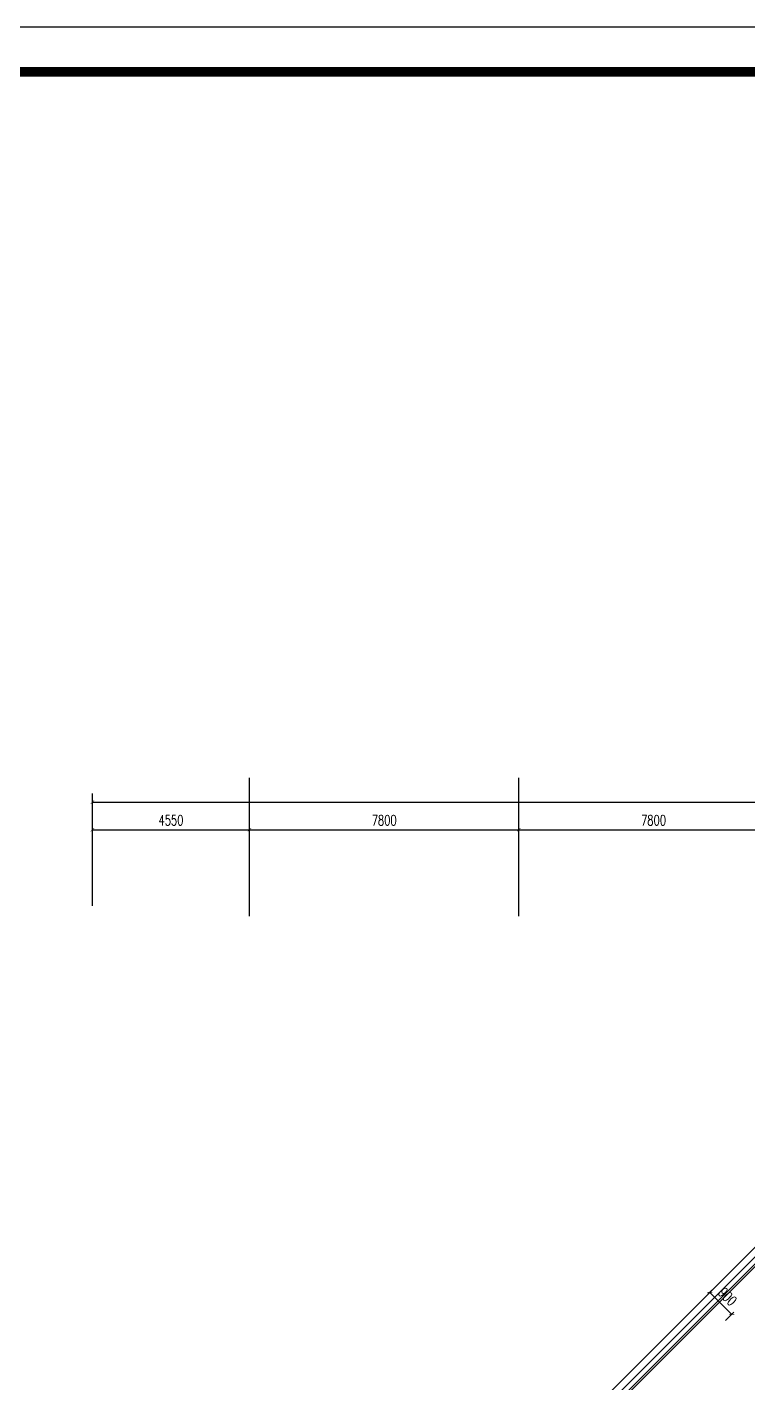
# Model space of a CAD drawing. Header units: millimetres. Extents: x 2680932 to 6187768, y 127588 to 383208.
# Drawn here: x 2725296 to 2746169, y 199823 to 239089 of the extents above; entities that cross this region are included whole.
import ezdxf

# ---------------------------------------------------------------- set-up
doc = ezdxf.new("R2010")
doc.units = ezdxf.units.MM
doc.header["$LTSCALE"] = 20
for name, color, linetype in [('AXIS', 3, 'Continuous'), ('LAYER1', 6, 'Continuous'), ('PUB_DIM', 3, 'Continuous'), ('标注', 6, 'Continuous'), ('装饰一', 201, 'Continuous'), ('阳台栏杆', 149, 'Continuous')]:
    doc.layers.add(name, color=color, linetype=linetype)
doc.styles.add('_TCH_DIM_T3', font='SIMPLEX', dxfattribs={"width": 0.705882, "bigfont": 'GBCBIG'})
doc.dimstyles.new('_TCH_ARCH&&100', dxfattribs={"dimtxt": 297.5, "dimasz": 100, "dimexe": 250, "dimexo": 300, "dimgap": 126.25, "dimtad": 1, "dimdec": 0, "dimzin": 0, "dimdsep": 46, "dimtxsty": '_TCH_DIM_T3', "dimblk": 'ARCHTICK', "dimcen": 0.09, "dimclrt": 7, "dimazin": 2, "dimtfac": 1, "dimtdec": 0, "dimtix": 1, "dimtmove": 2, "dimatfit": 3, "dimfxl": 1, "dimtolj": 1, "dimtzin": 0, "dimarcsym": 0})

# ---------------------------------------------------------------- blocks, each defined once
blk = doc.blocks.new('234554321')
at = {"layer": 'LAYER1', "color": 5}
blk.add_lwpolyline([(2236643.3, 12584.1), (2274744.2, 12584.1), (2274744.2, 38851.1), (2236643.3, 38851.1)], close=True, dxfattribs=at)
at = {"layer": 'LAYER1', "color": 8, "const_width": 66.6}
blk.add_lwpolyline([(2274439.8, 12888.6), (2274439.8, 38546.6), (2237780.7, 38546.6), (2237780.7, 12888.6)], close=True, dxfattribs=at)
blk = doc.blocks.new('_ArchTick')
at = {"color": 0, "linetype": 'ByBlock', "lineweight": -3, "const_width": 0.15}
blk.add_lwpolyline([(-0.5, -0.5), (0.5, 0.5)], dxfattribs=at)
blk = doc.blocks.new('*D207')
at = {"layer": 'Defpoints', "color": 0, "lineweight": -3, "transparency": 16777216}
for p in [(2745341, 202719), (2745977, 202083), (2745702, 201808)]:
    blk.add_point(p, dxfattribs=at)
at = {"layer": 'PUB_DIM', "color": 0, "lineweight": -2, "transparency": 16777216}
for p, q in [((2745128, 202507), (2744889, 202268)), ((2745066, 202444), (2745702, 201808)), ((2745765, 201871), (2745525, 201631))]:
    blk.add_line(p, q, dxfattribs=at)
at = {"layer": 'PUB_DIM', "color": 0, "lineweight": -2, "transparency": 16777216, "xscale": 100, "yscale": 100, "zscale": 100}
for p, rotation in [((2745066, 202444), 134.999999999696), ((2745702, 201808), 314.9999999996961)]:
    blk.add_blockref('_ArchTick', p, dxfattribs=dict(at, rotation=rotation))
at = {"layer": 'PUB_DIM', "color": 7, "transparency": 16777216, "insert": (2745579, 202321), "char_height": 297.5, "attachment_point": 5, "rotation": 315, "style": '_TCH_DIM_T3'}
blk.add_mtext('\\A1;900', dxfattribs=at)
blk = doc.blocks.new('*D221')
at = {"layer": 'AXIS', "color": 0, "lineweight": -2, "transparency": 16777216}
for p, q in [((2727187, 213643), (2727187, 216093)), ((2731737, 213643), (2731737, 216093)), ((2727187, 215843), (2731737, 215843))]:
    blk.add_line(p, q, dxfattribs=at)
at = {"layer": 'Defpoints', "color": 0, "lineweight": -3, "transparency": 16777216}
for p in [(2731737, 215843), (2727187, 213343), (2731737, 213343)]:
    blk.add_point(p, dxfattribs=at)
at = {"layer": 'AXIS', "color": 0, "lineweight": -2, "transparency": 16777216, "xscale": 100, "yscale": 100, "zscale": 100, "rotation": 180}
blk.add_blockref('_ArchTick', (2727187, 215843), dxfattribs=at)
at = {"layer": 'AXIS', "color": 0, "lineweight": -2, "transparency": 16777216, "xscale": 100, "yscale": 100, "zscale": 100}
blk.add_blockref('_ArchTick', (2731737, 215843), dxfattribs=at)
at = {"layer": 'AXIS', "color": 7, "transparency": 16777216, "insert": (2729462, 216118), "char_height": 297.5, "attachment_point": 5, "style": '_TCH_DIM_T3'}
blk.add_mtext('\\A1;4550', dxfattribs=at)
blk = doc.blocks.new('*D222')
at = {"layer": 'AXIS', "color": 0, "lineweight": -2, "transparency": 16777216}
for p, q in [((2731737, 213643), (2731737, 216093)), ((2739537, 213643), (2739537, 216093)), ((2731737, 215843), (2739537, 215843))]:
    blk.add_line(p, q, dxfattribs=at)
at = {"layer": 'Defpoints', "color": 0, "lineweight": -3, "transparency": 16777216}
for p in [(2739537, 215843), (2731737, 213343), (2739537, 213343)]:
    blk.add_point(p, dxfattribs=at)
at = {"layer": 'AXIS', "color": 0, "lineweight": -2, "transparency": 16777216, "xscale": 100, "yscale": 100, "zscale": 100, "rotation": 180}
blk.add_blockref('_ArchTick', (2731737, 215843), dxfattribs=at)
at = {"layer": 'AXIS', "color": 0, "lineweight": -2, "transparency": 16777216, "xscale": 100, "yscale": 100, "zscale": 100}
blk.add_blockref('_ArchTick', (2739537, 215843), dxfattribs=at)
at = {"layer": 'AXIS', "color": 7, "transparency": 16777216, "insert": (2735637, 216118), "char_height": 297.5, "attachment_point": 5, "style": '_TCH_DIM_T3'}
blk.add_mtext('\\A1;7800', dxfattribs=at)
blk = doc.blocks.new('*D223')
at = {"layer": 'AXIS', "color": 0, "lineweight": -2, "transparency": 16777216}
for p, q in [((2739537, 213643), (2739537, 216093)), ((2747337, 213643), (2747337, 216093)), ((2739537, 215843), (2747337, 215843))]:
    blk.add_line(p, q, dxfattribs=at)
at = {"layer": 'Defpoints', "color": 0, "lineweight": -3, "transparency": 16777216}
for p in [(2747337, 215843), (2739537, 213343), (2747337, 213343)]:
    blk.add_point(p, dxfattribs=at)
at = {"layer": 'AXIS', "color": 0, "lineweight": -2, "transparency": 16777216, "xscale": 100, "yscale": 100, "zscale": 100, "rotation": 180}
blk.add_blockref('_ArchTick', (2739537, 215843), dxfattribs=at)
at = {"layer": 'AXIS', "color": 0, "lineweight": -2, "transparency": 16777216, "xscale": 100, "yscale": 100, "zscale": 100}
blk.add_blockref('_ArchTick', (2747337, 215843), dxfattribs=at)
at = {"layer": 'AXIS', "color": 7, "transparency": 16777216, "insert": (2743437, 216118), "char_height": 297.5, "attachment_point": 5, "style": '_TCH_DIM_T3'}
blk.add_mtext('\\A1;7800', dxfattribs=at)
blk = doc.blocks.new('*D228')
at = {"layer": 'AXIS', "color": 0, "lineweight": -2, "transparency": 16777216}
for p, q in [((2727187, 213643), (2727187, 216893)), ((2778537, 213643), (2778537, 216893)), ((2727187, 216643), (2778537, 216643))]:
    blk.add_line(p, q, dxfattribs=at)
at = {"layer": 'Defpoints', "color": 0, "lineweight": -3, "transparency": 16777216}
for p in [(2778537, 216643), (2727187, 213343), (2778537, 213343)]:
    blk.add_point(p, dxfattribs=at)
at = {"layer": 'AXIS', "color": 0, "lineweight": -2, "transparency": 16777216, "xscale": 100, "yscale": 100, "zscale": 100, "rotation": 180}
blk.add_blockref('_ArchTick', (2727187, 216643), dxfattribs=at)
at = {"layer": 'AXIS', "color": 0, "lineweight": -2, "transparency": 16777216, "xscale": 100, "yscale": 100, "zscale": 100}
blk.add_blockref('_ArchTick', (2778537, 216643), dxfattribs=at)
at = {"layer": 'AXIS', "color": 7, "transparency": 16777216, "insert": (2752862, 216918), "char_height": 297.5, "attachment_point": 5, "style": '_TCH_DIM_T3'}
blk.add_mtext('\\A1;51350', dxfattribs=at)

msp = doc.modelspace()

# ---------------------------------------------------------------- linework, layer by layer
at = {"layer": 'AXIS'}
for p, q in [((2731737.3, 213343.1), (2731737.3, 217343.1)), ((2739537.3, 213343.1), (2739537.3, 217343.1))]:
    msp.add_line(p, q, dxfattribs=at)
at = {"layer": '装饰一'}
for points in [[(2780539.2, 179951.7), (2779951.4, 207460, 0.4192246), (2777771.2, 209513.6), (2751696.9, 208510.7, 0.1889402), (2750693.9, 208072.5), (2726821.4, 184200, 0.1951669), (2726382.2, 183161), (2725894.9, 149373.3, 0.4109331), (2727648.6, 147547.9), (2755314.3, 146838.5, 0.4559937), (2757760, 149512.8), (2757392.2, 152700.5, -0.4333475), (2778550.4, 177809.8, 0.4050511)], [(2780339.3, 179947.5), (2779751.5, 207455.7, 0.4192246), (2777778.9, 209313.7), (2751704.6, 208310.9, 0.1889402), (2750835.4, 207931.1), (2726962.8, 184058.6, 0.1951669), (2726582.2, 183158.1), (2726094.9, 149370.4, 0.4109331), (2727653.7, 147747.8), (2755319.4, 147038.5, 0.4559937), (2757561.3, 149489.9), (2757193.5, 152677.3, -0.4333439), (2778539.9, 178009.5, 0.4050511)]]:
    msp.add_lwpolyline(points, format="xyb", close=True, dxfattribs=at)
at = {"layer": '阳台栏杆'}
for points in [[(2773812.4, 177399.4, -0.0524572), (2778532.5, 178149.3, 0.4050511), (2780199.3, 179944.5), (2779611.5, 207452.7, 0.4192246), (2777784.3, 209173.8), (2751710, 208171, 0.1889402), (2750934.3, 207832.1), (2727061.8, 183959.6, 0.1951669), (2726722.2, 183156.1), (2726234.9, 149368.4, 0.4109331), (2727657.3, 147887.8), (2755323, 147178.4, 0.4559937), (2757422.2, 149473.9), (2757054.5, 152661.1, -0.0272415), (2756897.6, 155143.1, -0.0272415)], [(2773812.4, 177461.5, -0.0522808), (2778529.3, 178209.2, 0.4050511), (2780139.3, 179943.2), (2779551.5, 207451.5, 0.4192246), (2777786.6, 209113.9), (2751712.3, 208111, 0.1889402), (2750976.8, 207789.7), (2727104.3, 183917.2, 0.1951669), (2726782.2, 183155.2), (2726294.9, 149367.5, 0.4109331), (2727658.8, 147947.8), (2755324.5, 147238.4, 0.4559937), (2757362.6, 149467), (2756994.9, 152654.1, -0.0272463), (2756837.6, 155143.1, -0.0272463)]]:
    msp.add_lwpolyline(points, format="xyb", dxfattribs=at)

# ---------------------------------------------------------------- block references
at = {"layer": '标注', "color": 7, "lineweight": -3, "xscale": 4.244890084024519, "yscale": 4.244890084140934, "zscale": 4.244890084107567}
msp.add_blockref('234554321', (-6813372.8, 74170.2), dxfattribs=at)

# ---------------------------------------------------------------- dimensions: what is measured, and where the dimension line sits
at = {"layer": 'AXIS'}
for p1, p2, distance, picture, middle in [((2727187.3, 213343.1), (2778537.3, 213343.1), 3300, '*D228', (2752862.3, 216918.1)), ((2727187.3, 213343.1), (2731737.3, 213343.1), 2500, '*D221', (2729462.3, 216118.1)), ((2731737.3, 213343.1), (2739537.3, 213343.1), 2500, '*D222', (2735637.3, 216118.1)), ((2739537.3, 213343.1), (2747337.3, 213343.1), 2500, '*D223', (2743437.3, 216118.1))]:
    dim = msp.add_aligned_dim(p1=p1, p2=p2, distance=distance, dimstyle='_TCH_ARCH&&100', dxfattribs=at)
    dim.commit()
    dim.dimension.update_dxf_attribs({"geometry": picture, "text_midpoint": middle})
at = {"layer": 'PUB_DIM'}
dim = msp.add_aligned_dim(p1=(2745340.5, 202719.1), p2=(2745976.9, 202082.7), distance=-388.4, dimstyle='_TCH_ARCH&&100', dxfattribs=at)
dim.commit()
dim.dimension.update_dxf_attribs({"geometry": '*D207', "text_midpoint": (2745578.5, 202320.7)})

doc.saveas('drawing.dxf')
